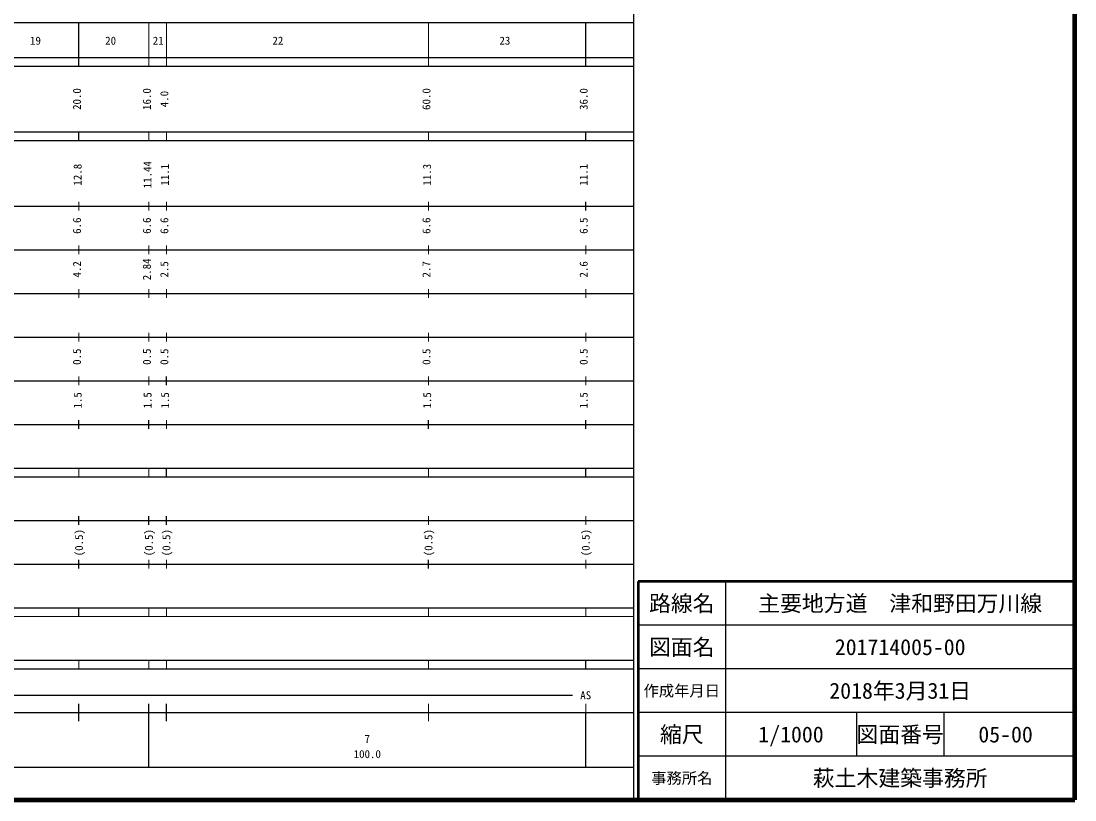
# Model space of a CAD drawing. Units: millimetres, scale not verified. Extents: x 52259 to 692259, y 20000 to 380000.
# Drawn here: x 451004 to 692259, y 20000 to 198357 of the extents above; entities that cross this region are included whole.
import ezdxf
from ezdxf.enums import TextEntityAlignment as Align

# ---------------------------------------------------------------- set-up
doc = ezdxf.new("R2010")
doc.units = ezdxf.units.MM
doc.header["$LTSCALE"] = 1000
for name, color, linetype, lineweight in [('M-BGD-HTXT', 7, 'Continuous', 25), ('M-TTL', 2, 'Continuous', 140), ('M-TTL-FRAM', 2, 'Continuous', 50), ('M-TTL-LINE', 7, 'Continuous', 25)]:
    doc.layers.add(name, color=color, linetype=linetype, lineweight=lineweight)
doc.layers.add('M-TTL-TXT', color=7, linetype='Continuous')
doc.styles.add('ＭＳ ゴシック', font='')
doc.styles.get('ＭＳ ゴシック').set_extended_font_data('MS Gothic')

msp = doc.modelspace()

# ---------------------------------------------------------------- linework, layer by layer
at = {"layer": 'M-BGD-HTXT'}
for p, q in [((591259, 20000), (591259, 370000)), ((80259, 198000), (591259, 198000)), ((464259, 188000), (464259, 198000)), ((580259, 188000), (580259, 198000)), ((52259, 190000), (591259, 190000)), ((52259, 188000), (591259, 188000)), ((52259, 173000), (591259, 173000)), ((464259, 171000), (464259, 173000)), ((580259, 171000), (580259, 173000)), ((52259, 171000), (591259, 171000)), ((580259, 155000), (580259, 157000)), ((52259, 156000), (591259, 156000)), ((58259, 146000), (591259, 146000)), ((64259, 136000), (591259, 136000)), ((58259, 126000), (591259, 126000)), ((64259, 116000), (591259, 116000)), ((484259, 115000), (484259, 117000)), ((464259, 105000), (464259, 107000)), ((480259, 105000), (480259, 107000)), ((544259, 105000), (544259, 107000)), ((580259, 105000), (580259, 107000)), ((58259, 106000), (591259, 106000)), ((52259, 96000), (591259, 96000)), ((484259, 94000), (484259, 96000)), ((580259, 94000), (580259, 96000)), ((52259, 94000), (591259, 94000)), ((464259, 83000), (464259, 85000)), ((480259, 83000), (480259, 85000)), ((484259, 83000), (484259, 85000)), ((61259, 84000), (591259, 84000)), ((464259, 73000), (464259, 75000)), ((544259, 73000), (544259, 75000)), ((52259, 74000), (591259, 74000)), ((52259, 64000), (591259, 64000)), ((464259, 62000), (464259, 64000)), ((52259, 52000), (591259, 52000)), ((580259, 50000), (580259, 52000)), ((52259, 50000), (591259, 50000)), ((83259, 44000), (577259, 44000)), ((464259, 38000), (464259, 42000)), ((480259, 38000), (480259, 42000)), ((484259, 38000), (484259, 42000)), ((52259, 40000), (591259, 40000)), ((480259, 27500), (480259, 40000)), ((580259, 27500), (580259, 40000)), ((80259, 27500), (591259, 27500))]:
    msp.add_line(p, q, dxfattribs=at)
at = {"layer": 'M-BGD-HTXT', "lineweight": 13}
for p, q in [((480259, 188000), (480259, 198000)), ((484259, 188000), (484259, 198000)), ((544259, 188000), (544259, 198000)), ((480259, 171000), (480259, 173000)), ((484259, 171000), (484259, 173000)), ((544259, 171000), (544259, 173000)), ((464259, 155000), (464259, 157000)), ((480259, 155000), (480259, 157000)), ((484259, 155000), (484259, 157000)), ((544259, 155000), (544259, 157000)), ((464259, 145000), (464259, 147000)), ((480259, 145000), (480259, 147000)), ((484259, 145000), (484259, 147000)), ((544259, 145000), (544259, 147000)), ((580259, 145000), (580259, 147000)), ((464259, 135000), (464259, 137000)), ((480259, 135000), (480259, 137000)), ((484259, 135000), (484259, 137000)), ((544259, 135000), (544259, 137000)), ((580259, 135000), (580259, 137000)), ((464259, 125000), (464259, 127000)), ((480259, 125000), (480259, 127000)), ((484259, 125000), (484259, 127000)), ((544259, 125000), (544259, 127000)), ((580259, 125000), (580259, 127000)), ((464259, 115000), (464259, 117000)), ((480259, 115000), (480259, 117000)), ((544259, 115000), (544259, 117000)), ((580259, 115000), (580259, 117000)), ((484259, 105000), (484259, 107000)), ((464259, 94000), (464259, 96000)), ((480259, 94000), (480259, 96000)), ((544259, 94000), (544259, 96000)), ((544259, 83000), (544259, 85000)), ((580259, 83000), (580259, 85000)), ((480259, 73000), (480259, 75000)), ((484259, 73000), (484259, 75000)), ((580259, 73000), (580259, 75000)), ((480259, 62000), (480259, 64000)), ((484259, 62000), (484259, 64000)), ((544259, 62000), (544259, 64000)), ((580259, 62000), (580259, 64000)), ((52259, 62000), (591259, 62000)), ((464259, 50000), (464259, 52000)), ((480259, 50000), (480259, 52000)), ((484259, 50000), (484259, 52000)), ((544259, 50000), (544259, 52000)), ((544259, 38000), (544259, 42000)), ((580259, 38000), (580259, 42000))]:
    msp.add_line(p, q, dxfattribs=at)
at = {"layer": 'M-TTL'}
for p, q in [((692259, 20000), (692259, 380000)), ((52259, 20000), (692259, 20000))]:
    msp.add_line(p, q, dxfattribs=at)
at = {"layer": 'M-TTL-FRAM'}
for p, q in [((692259, 70000), (592259, 70000)), ((592259, 70000), (592259, 20000))]:
    msp.add_line(p, q, dxfattribs=at)
at = {"layer": 'M-TTL-LINE'}
for p, q in [((612259, 70000), (612259, 20000)), ((692259, 60000), (592259, 60000)), ((692259, 50000), (592259, 50000)), ((692259, 40000), (592259, 40000)), ((642259, 40000), (642259, 30000)), ((662259, 40000), (662259, 30000)), ((692259, 30000), (592259, 30000))]:
    msp.add_line(p, q, dxfattribs=at)

# ---------------------------------------------------------------- texts
at = {"layer": 'M-BGD-HTXT', "style": 'ＭＳ ゴシック'}
for s, p in [('19', (454300, 192405)), ('20', (471507, 192405)), ('21', (482389, 192405)), ('22', (509803, 192405)), ('23', (561763, 192405)), ('AS', (580259, 42500)), ('7', (530259, 32523)), ('100.0', (530259, 29033))]:
    msp.add_text(s, height=1833, dxfattribs=at).set_placement(p, align=Align.BOTTOM_CENTER)
for s, p in [('20.0', (465259, 180500)), ('16.0', (481259, 180500)), ('4.0', (485259, 180500)), ('60.0', (545259, 180500)), ('36.0', (581259, 180500)), ('12.8', (465403, 163174)), ('11.44', (481403, 163174)), ('11.1', (485403, 163174)), ('11.3', (545403, 163174)), ('11.1', (581259, 163174)), ('6.6', (465259, 151500)), ('6.6', (481259, 151500)), ('6.6', (485259, 151500)), ('6.6', (545259, 151500)), ('6.5', (581259, 151500)), ('4.2', (465259, 141500)), ('2.84', (481259, 141500)), ('2.5', (485259, 141500)), ('2.7', (545259, 141500)), ('2.6', (581259, 141500)), ('0.5', (465259, 121500)), ('0.5', (481259, 121500)), ('0.5', (485259, 121500)), ('0.5', (545259, 121500)), ('0.5', (581259, 121500)), ('1.5', (465424, 111500)), ('1.5', (481424, 111500)), ('1.5', (485424, 111500)), ('1.5', (545424, 111500)), ('1.5', (581259, 111500))]:
    msp.add_text(s, height=1833, rotation=90, dxfattribs=at).set_placement(p, align=Align.BOTTOM_CENTER)
for p in [(464259, 78914), (480259, 78914), (484259, 78914), (544259, 78914), (580259, 78914)]:
    msp.add_text('(0.5)', height=1833, rotation=90, dxfattribs=at).set_placement(p, align=Align.MIDDLE_CENTER)
at = {"layer": 'M-TTL-TXT', "style": 'ＭＳ ゴシック'}
for s, height, p in [('路線名', 3666, (602259, 65000)), ('路線名', 3666, (602259, 65000)), ('主要地方道\u3000津和野田万川線', 3666, (652259, 65000)), ('図面名', 3666, (602259, 55000)), ('図面名', 3666, (602259, 55000)), ('201714005-00', 3666, (652259, 55000)), ('作成年月日', 2566, (602259, 45000)), ('作成年月日', 2566, (602259, 45000)), ('2018年3月31日', 3666, (652259, 45000)), ('縮尺', 3666, (602259, 35000)), ('縮尺', 3666, (602259, 35000)), ('1/1000', 3666, (627259, 35000)), ('図面番号', 3666, (652259, 35000)), ('図面番号', 3666, (652259, 35000)), ('05-00', 3666, (676384, 35000)), ('事務所名', 2566, (602259, 25000)), ('事務所名', 2566, (602259, 25000)), ('萩土木建築事務所', 3666, (652259, 25000))]:
    msp.add_text(s, height=height, dxfattribs=at).set_placement(p, align=Align.MIDDLE_CENTER)

doc.saveas('drawing.dxf')
